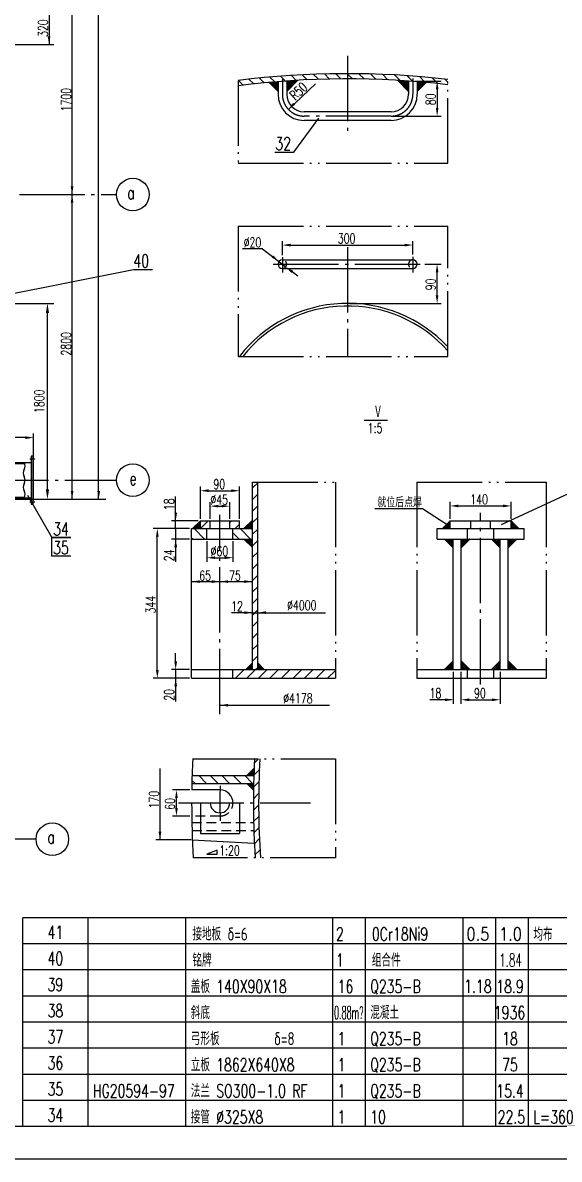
# Model space of a CAD drawing. Extents: x 28107 to 46227, y -22331 to 3169.
# Drawn here: x 34977 to 39910, y -22181 to -11736 of the extents above; entities that cross this region are included whole.
import ezdxf
from ezdxf.enums import TextEntityAlignment as Align

# ---------------------------------------------------------------- set-up
doc = ezdxf.new("R2010")
doc.units = 0
doc.header["$LTSCALE"] = 30
doc.header["$MEASUREMENT"] = 0
for name, pattern in [('DASHDOT-M', [25, 20, -2, 1, -2]), ('DIVIDE-M', [27, 20, -2, 0.5, -2, 0.5, -2]), ('HIDDEN-M', [4.5, 3, -1.5])]:
    doc.linetypes.add(name, pattern=pattern)
doc.layers.get('0').update_dxf_attribs({"linetype": 'CONTINUOUS'})
doc.styles.add('HZ', font='ROMANS.shx', dxfattribs={"width": 0.7, "height": 90, "bigfont": 'HZ.shx'})
doc.styles.get("Standard").update_dxf_attribs({"font": 'romans', "width": 0.7, "height": 3})

msp = doc.modelspace()

# ---------------------------------------------------------------- linework, layer by layer
at = {"color": 7, "linetype": 'Continuous'}
for p, q in [((35675, -16115), (35675, 1811)), ((35219, -11621), (35219, -11935)), ((35431, -13315), (35431, -11621)), ((34727, -11935), (35264, -11935)), ((37492, -12266), (37447, -12221)), ((37593, -12261), (37547, -12215)), ((37695, -12256), (37648, -12210)), ((37798, -12254), (37751, -12207)), ((37903, -12252), (37855, -12205)), ((37964, -12208), (37960, -12204)), ((38009, -12252), (37964, -12208)), ((38116, -12253), (38067, -12205)), ((38225, -12256), (38175, -12207)), ((38335, -12261), (38285, -12210)), ((38447, -12267), (38396, -12216)), ((37005, -12310), (36962, -12267)), ((37101, -12299), (37057, -12255)), ((37197, -12289), (37153, -12245)), ((37324, -12367), (37242, -12285)), ((37324, -12367), (37242, -12285)), ((37243, -12285), (37243, -12284)), ((37244, -12287), (37247, -12284)), ((37324, -12363), (37245, -12284)), ((37246, -12289), (37251, -12284)), ((37248, -12291), (37255, -12283)), ((37324, -12360), (37249, -12284)), ((37294, -12280), (37250, -12236)), ((37250, -12292), (37259, -12283)), ((37251, -12294), (37263, -12283)), ((37324, -12356), (37252, -12284)), ((37253, -12296), (37267, -12282)), ((37255, -12298), (37271, -12282)), ((37324, -12353), (37255, -12283)), ((37257, -12299), (37274, -12282)), ((37324, -12349), (37258, -12283)), ((37259, -12301), (37278, -12281)), ((37260, -12303), (37282, -12281)), ((37262, -12305), (37286, -12281)), ((37324, -12346), (37262, -12283)), ((37264, -12306), (37290, -12280)), ((37324, -12342), (37265, -12283)), ((37266, -12308), (37294, -12280)), ((37267, -12310), (37298, -12280)), ((37324, -12339), (37268, -12282)), ((37269, -12312), (37301, -12279)), ((37271, -12314), (37305, -12279)), ((37324, -12335), (37271, -12282)), ((37273, -12315), (37309, -12279)), ((37274, -12317), (37313, -12278)), ((37324, -12331), (37275, -12282)), ((37276, -12319), (37317, -12278)), ((37278, -12321), (37321, -12278)), ((37324, -12328), (37278, -12281)), ((37280, -12322), (37324, -12278)), ((37324, -12324), (37281, -12281)), ((37282, -12324), (37324, -12281)), ((37283, -12326), (37324, -12285)), ((37324, -12321), (37284, -12281)), ((37285, -12328), (37324, -12288)), ((37287, -12329), (37324, -12292)), ((37324, -12317), (37288, -12281)), ((37289, -12331), (37324, -12295)), ((37290, -12333), (37324, -12299)), ((37324, -12314), (37291, -12280)), ((37292, -12335), (37324, -12303)), ((37324, -12310), (37294, -12280)), ((37294, -12337), (37324, -12306)), ((37296, -12338), (37324, -12310)), ((37324, -12307), (37297, -12280)), ((37297, -12340), (37324, -12313)), ((37299, -12342), (37324, -12317)), ((37324, -12303), (37301, -12279)), ((37301, -12344), (37324, -12320)), ((37303, -12345), (37324, -12324)), ((37324, -12300), (37304, -12279)), ((37324, -12296), (37307, -12279)), ((37324, -12293), (37310, -12279)), ((37324, -12289), (37314, -12278)), ((37324, -12286), (37317, -12278)), ((37324, -12282), (37320, -12278)), ((37324, -12278), (37324, -12278)), ((37393, -12272), (37348, -12228)), ((37404, -12367), (37506, -12265)), ((37404, -12360), (37499, -12265)), ((37404, -12364), (37503, -12265)), ((37404, -12346), (37484, -12266)), ((37404, -12350), (37488, -12266)), ((37404, -12353), (37492, -12266)), ((37404, -12357), (37496, -12266)), ((37404, -12329), (37465, -12267)), ((37404, -12332), (37469, -12267)), ((37404, -12336), (37473, -12267)), ((37404, -12339), (37477, -12267)), ((37404, -12343), (37481, -12267)), ((37404, -12314), (37450, -12268)), ((37404, -12318), (37454, -12268)), ((37404, -12322), (37458, -12268)), ((37404, -12325), (37462, -12268)), ((37404, -12300), (37435, -12269)), ((37404, -12304), (37439, -12269)), ((37404, -12307), (37443, -12269)), ((37404, -12311), (37447, -12269)), ((37404, -12286), (37420, -12270)), ((37404, -12290), (37424, -12270)), ((37404, -12293), (37428, -12270)), ((37404, -12297), (37431, -12270)), ((37404, -12276), (37409, -12271)), ((37404, -12279), (37412, -12271)), ((37404, -12283), (37416, -12271)), ((37404, -12272), (37405, -12272)), ((37451, -12320), (37404, -12274)), ((37449, -12322), (37404, -12277)), ((37447, -12324), (37404, -12281)), ((37446, -12326), (37404, -12284)), ((37444, -12327), (37404, -12288)), ((37442, -12329), (37404, -12291)), ((37440, -12331), (37404, -12295)), ((37439, -12333), (37404, -12298)), ((37437, -12334), (37404, -12302)), ((37435, -12336), (37404, -12305)), ((37433, -12338), (37404, -12309)), ((37432, -12340), (37404, -12312)), ((37430, -12341), (37404, -12316)), ((37428, -12343), (37404, -12320)), ((37426, -12345), (37404, -12323)), ((37453, -12319), (37406, -12271)), ((37455, -12317), (37409, -12271)), ((37456, -12315), (37412, -12271)), ((37458, -12313), (37416, -12271)), ((37460, -12311), (37419, -12271)), ((37668, -12297), (37419, -12532)), ((37462, -12310), (37422, -12270)), ((37463, -12308), (37426, -12270)), ((37465, -12306), (37429, -12270)), ((37467, -12304), (37432, -12270)), ((37469, -12303), (37436, -12269)), ((37470, -12301), (37439, -12269)), ((37472, -12299), (37442, -12269)), ((37474, -12297), (37445, -12269)), ((37476, -12296), (37449, -12269)), ((37478, -12294), (37452, -12268)), ((37479, -12292), (37455, -12268)), ((37481, -12290), (37459, -12268)), ((37483, -12288), (37462, -12268)), ((37485, -12287), (37465, -12267)), ((37486, -12285), (37469, -12267)), ((37488, -12283), (37472, -12267)), ((37490, -12281), (37475, -12267)), ((37492, -12280), (37479, -12267)), ((37493, -12278), (37482, -12266)), ((37495, -12276), (37485, -12266)), ((37497, -12274), (37489, -12266)), ((37499, -12273), (37492, -12266)), ((37501, -12271), (37495, -12266)), ((37502, -12269), (37499, -12265)), ((37504, -12267), (37502, -12265)), ((37506, -12265), (37505, -12265)), ((38524, -12367), (38422, -12265)), ((38422, -12265), (38422, -12265)), ((38424, -12267), (38426, -12265)), ((38524, -12365), (38425, -12265)), ((38426, -12269), (38429, -12265)), ((38428, -12270), (38433, -12266)), ((38524, -12361), (38429, -12265)), ((38430, -12272), (38436, -12266)), ((38431, -12274), (38439, -12266)), ((38524, -12358), (38432, -12266)), ((38433, -12276), (38443, -12266)), ((38435, -12277), (38446, -12266)), ((38524, -12354), (38436, -12266)), ((38437, -12279), (38449, -12267)), ((38438, -12281), (38453, -12267)), ((38524, -12351), (38440, -12266)), ((38440, -12283), (38456, -12267)), ((38442, -12285), (38459, -12267)), ((38524, -12347), (38444, -12266)), ((38444, -12286), (38463, -12267)), ((38445, -12288), (38466, -12268)), ((38524, -12344), (38447, -12267)), ((38447, -12290), (38469, -12268)), ((38449, -12292), (38473, -12268)), ((38524, -12340), (38451, -12267)), ((38451, -12293), (38476, -12268)), ((38453, -12295), (38479, -12268)), ((38454, -12297), (38482, -12269)), ((38524, -12336), (38455, -12267)), ((38456, -12299), (38486, -12269)), ((38458, -12300), (38489, -12269)), ((38524, -12333), (38459, -12267)), ((38460, -12302), (38492, -12269)), ((38461, -12304), (38496, -12270)), ((38524, -12329), (38462, -12267)), ((38463, -12306), (38499, -12270)), ((38465, -12308), (38502, -12270)), ((38524, -12326), (38466, -12268)), ((38467, -12309), (38506, -12270)), ((38468, -12311), (38509, -12270)), ((38524, -12322), (38470, -12268)), ((38470, -12313), (38512, -12271)), ((38472, -12315), (38516, -12271)), ((38524, -12319), (38474, -12268)), ((38474, -12316), (38519, -12271)), ((38475, -12318), (38522, -12271)), ((38524, -12315), (38477, -12268)), ((38477, -12320), (38524, -12273)), ((38479, -12322), (38524, -12276)), ((38524, -12312), (38481, -12269)), ((38481, -12323), (38524, -12280)), ((38483, -12325), (38524, -12283)), ((38484, -12327), (38524, -12287)), ((38524, -12308), (38485, -12269)), ((38486, -12329), (38524, -12290)), ((38488, -12330), (38524, -12294)), ((38524, -12305), (38489, -12269)), ((38490, -12332), (38524, -12298)), ((38491, -12334), (38524, -12301)), ((38524, -12301), (38493, -12269)), ((38493, -12336), (38524, -12305)), ((38495, -12338), (38524, -12308)), ((38524, -12298), (38496, -12270)), ((38497, -12339), (38524, -12312)), ((38498, -12341), (38524, -12315)), ((38524, -12294), (38500, -12270)), ((38500, -12343), (38524, -12319)), ((38502, -12345), (38524, -12322)), ((38524, -12290), (38504, -12270)), ((38524, -12287), (38508, -12270)), ((38561, -12274), (38509, -12222)), ((38524, -12283), (38512, -12271)), ((38524, -12280), (38515, -12271)), ((38524, -12276), (38519, -12271)), ((38524, -12273), (38523, -12271)), ((38583, -12274), (38825, -12274)), ((38604, -12278), (38604, -12278)), ((38604, -12281), (38608, -12278)), ((38604, -12285), (38611, -12278)), ((38604, -12288), (38614, -12278)), ((38604, -12292), (38618, -12279)), ((38604, -12295), (38621, -12279)), ((38604, -12299), (38624, -12279)), ((38604, -12302), (38627, -12279)), ((38649, -12323), (38604, -12279)), ((38604, -12306), (38631, -12280)), ((38604, -12309), (38634, -12280)), ((38604, -12313), (38637, -12280)), ((38604, -12317), (38640, -12281)), ((38604, -12320), (38644, -12281)), ((38604, -12324), (38647, -12281)), ((38604, -12327), (38650, -12281)), ((38604, -12331), (38653, -12282)), ((38604, -12334), (38657, -12282)), ((38604, -12338), (38660, -12282)), ((38604, -12341), (38663, -12282)), ((38647, -12325), (38604, -12282)), ((38604, -12345), (38666, -12283)), ((38604, -12348), (38670, -12283)), ((38604, -12352), (38673, -12283)), ((38604, -12355), (38676, -12284)), ((38604, -12359), (38679, -12284)), ((38604, -12363), (38683, -12284)), ((38604, -12367), (38687, -12285)), ((38604, -12366), (38686, -12285)), ((38645, -12326), (38604, -12286)), ((38643, -12328), (38604, -12289)), ((38641, -12330), (38604, -12293)), ((38640, -12332), (38604, -12296)), ((38638, -12333), (38604, -12300)), ((38636, -12335), (38604, -12303)), ((38634, -12337), (38604, -12307)), ((38633, -12339), (38604, -12310)), ((38631, -12340), (38604, -12314)), ((38629, -12342), (38604, -12317)), ((38627, -12344), (38604, -12321)), ((38626, -12346), (38604, -12325)), ((38650, -12321), (38607, -12278)), ((38652, -12319), (38611, -12278)), ((38654, -12317), (38615, -12278)), ((38656, -12316), (38619, -12279)), ((38657, -12314), (38622, -12279)), ((38677, -12284), (38624, -12231)), ((38659, -12312), (38626, -12279)), ((38661, -12310), (38630, -12280)), ((38663, -12309), (38634, -12280)), ((38664, -12307), (38638, -12280)), ((38666, -12305), (38642, -12281)), ((38668, -12303), (38646, -12281)), ((38670, -12302), (38650, -12281)), ((38672, -12300), (38653, -12282)), ((38673, -12298), (38657, -12282)), ((38675, -12296), (38661, -12282)), ((38677, -12294), (38665, -12283)), ((38679, -12293), (38669, -12283)), ((38680, -12291), (38673, -12283)), ((38682, -12289), (38677, -12284)), ((38684, -12287), (38681, -12284)), ((38686, -12286), (38684, -12284)), ((38794, -12295), (38740, -12241)), ((38886, -12281), (38859, -12254)), ((37304, -12347), (37324, -12327)), ((37306, -12349), (37324, -12331)), ((37308, -12351), (37324, -12334)), ((37310, -12352), (37324, -12338)), ((37312, -12354), (37324, -12341)), ((37313, -12356), (37324, -12345)), ((37315, -12358), (37324, -12349)), ((37317, -12360), (37324, -12352)), ((37319, -12361), (37324, -12356)), ((37320, -12363), (37324, -12359)), ((37322, -12365), (37324, -12363)), ((37324, -12367), (37324, -12366)), ((37425, -12347), (37404, -12327)), ((37423, -12349), (37404, -12330)), ((37421, -12350), (37404, -12334)), ((37419, -12352), (37404, -12337)), ((37417, -12354), (37404, -12341)), ((37416, -12356), (37404, -12344)), ((37414, -12357), (37404, -12348)), ((37412, -12359), (37404, -12351)), ((37410, -12361), (37404, -12355)), ((37409, -12363), (37404, -12358)), ((37407, -12364), (37404, -12362)), ((37405, -12366), (37404, -12366)), ((38504, -12346), (38524, -12326)), ((38506, -12348), (38524, -12329)), ((38507, -12350), (38524, -12333)), ((38509, -12352), (38524, -12336)), ((38511, -12353), (38524, -12340)), ((38513, -12355), (38524, -12344)), ((38514, -12357), (38524, -12347)), ((38516, -12359), (38524, -12351)), ((38518, -12361), (38524, -12354)), ((38520, -12362), (38524, -12358)), ((38521, -12364), (38524, -12361)), ((38523, -12366), (38524, -12365)), ((38624, -12348), (38604, -12328)), ((38622, -12349), (38604, -12332)), ((38620, -12351), (38604, -12335)), ((38618, -12353), (38604, -12339)), ((38617, -12355), (38604, -12342)), ((38615, -12356), (38604, -12346)), ((38613, -12358), (38604, -12349)), ((38611, -12360), (38604, -12353)), ((38610, -12362), (38604, -12356)), ((38608, -12363), (38604, -12360)), ((38606, -12365), (38604, -12363)), ((38604, -12367), (38604, -12367)), ((38787, -12349), (38787, -12519)), ((37471, -12926), (37699, -12612)), ((38383, -12594), (38825, -12594)), ((37295, -12926), (37471, -12926)), ((35088, -13315), (35482, -13315)), ((35431, -16115), (35431, -13315)), ((37364, -13873), (37364, -13742)), ((37439, -13779), (38489, -13779)), ((38564, -13867), (38564, -13742)), ((37182, -13813), (36999, -13813)), ((37182, -13813), (37396, -13980)), ((38675, -13955), (38824, -13955)), ((34793, -14242), (35994, -14005)), ((35994, -14005), (36170, -14005)), ((37506, -14066), (37455, -14026)), ((38787, -14240), (38787, -14030)), ((34857, -14315), (35264, -14315)), ((35204, -16025), (35204, -14405)), ((37983, -14315), (38824, -14315)), ((38115, -15389), (38332, -15389)), ((35002, -15549), (34802, -15549)), ((35077, -15739), (35077, -15512)), ((37090, -16012), (37138, -15964)), ((35022, -16077), (35244, -16467)), ((36610, -16294), (36610, -15999)), ((36685, -16037), (36895, -16037)), ((36970, -16294), (36970, -15999)), ((37090, -16118), (37138, -16070)), ((39379, -16348), (39994, -16062)), ((34881, -16115), (35742, -16115)), ((35107, -16115), (35264, -16115)), ((36383, -16385), (36383, -16090)), ((36700, -16294), (36700, -16141)), ((36775, -16179), (36805, -16179)), ((36880, -16294), (36880, -16141)), ((37090, -16224), (37138, -16176)), ((38907, -16294), (38907, -16139)), ((38982, -16177), (39392, -16177)), ((39467, -16294), (39467, -16139)), ((37090, -16330), (37138, -16282)), ((38654, -16204), (38215, -16204)), ((38888, -16357), (38654, -16204)), ((36511, -16385), (36177, -16385)), ((36591, -16313), (36346, -16313)), ((36383, -16385), (36383, -16692)), ((36538, -16385), (36610, -16313)), ((36538, -16385), (36538, -16385)), ((36541, -16385), (36539, -16383)), ((36540, -16385), (36610, -16315)), ((36545, -16385), (36541, -16382)), ((36543, -16385), (36610, -16319)), ((36548, -16385), (36543, -16380)), ((36552, -16385), (36545, -16378)), ((36547, -16385), (36610, -16323)), ((36555, -16385), (36547, -16376)), ((36559, -16385), (36548, -16374)), ((36563, -16385), (36550, -16373)), ((36551, -16385), (36610, -16326)), ((36566, -16385), (36552, -16371)), ((36648, -16481), (36552, -16385)), ((36554, -16385), (36610, -16330)), ((36570, -16385), (36554, -16369)), ((36573, -16385), (36555, -16367)), ((36577, -16385), (36557, -16366)), ((36558, -16385), (36610, -16333)), ((36580, -16385), (36559, -16364)), ((36561, -16385), (36610, -16337)), ((36584, -16385), (36561, -16362)), ((36587, -16385), (36562, -16360)), ((36591, -16385), (36564, -16359)), ((36565, -16385), (36610, -16340)), ((36594, -16385), (36566, -16357)), ((36568, -16385), (36610, -16344)), ((36598, -16385), (36568, -16355)), ((36601, -16385), (36570, -16353)), ((36605, -16385), (36571, -16351)), ((36572, -16385), (36610, -16347)), ((36609, -16385), (36573, -16350)), ((36610, -16383), (36575, -16348)), ((36575, -16385), (36610, -16351)), ((36610, -16379), (36577, -16346)), ((36610, -16376), (36578, -16344)), ((36579, -16385), (36610, -16354)), ((36610, -16372), (36580, -16343)), ((36610, -16369), (36582, -16341)), ((36582, -16385), (36610, -16358)), ((36610, -16365), (36584, -16339)), ((36610, -16362), (36585, -16337)), ((36586, -16385), (36610, -16361)), ((36610, -16358), (36587, -16336)), ((36610, -16354), (36589, -16334)), ((36589, -16385), (36610, -16365)), ((36610, -16351), (36591, -16332)), ((36610, -16347), (36593, -16330)), ((36593, -16385), (36610, -16369)), ((36610, -16344), (36594, -16328)), ((36610, -16340), (36596, -16327)), ((36597, -16385), (36610, -16372)), ((36610, -16337), (36598, -16325)), ((36610, -16333), (36600, -16323)), ((36600, -16385), (36610, -16376)), ((36610, -16330), (36601, -16321)), ((36610, -16326), (36603, -16320)), ((36604, -16385), (36610, -16379)), ((36610, -16323), (36605, -16318)), ((36610, -16319), (36607, -16316)), ((36607, -16385), (36610, -16383)), ((36610, -16316), (36608, -16314)), ((36611, -16385), (36683, -16313)), ((36670, -16397), (36658, -16385)), ((36880, -16328), (36895, -16313)), ((36929, -16385), (36970, -16344)), ((37072, -16481), (36976, -16385)), ((37090, -16307), (37011, -16385)), ((37012, -16385), (37011, -16385)), ((37015, -16385), (37013, -16383)), ((37014, -16385), (37090, -16309)), ((37019, -16385), (37015, -16381)), ((37017, -16385), (37090, -16313)), ((37022, -16385), (37017, -16380)), ((37026, -16385), (37018, -16378)), ((37029, -16385), (37020, -16376)), ((37021, -16385), (37090, -16316)), ((37033, -16385), (37022, -16374)), ((37024, -16385), (37090, -16320)), ((37036, -16385), (37024, -16373)), ((37040, -16385), (37026, -16371)), ((37043, -16385), (37027, -16369)), ((37028, -16385), (37090, -16323)), ((37047, -16385), (37029, -16367)), ((37031, -16385), (37090, -16327)), ((37050, -16385), (37031, -16366)), ((37054, -16385), (37033, -16364)), ((37058, -16385), (37034, -16362)), ((37035, -16385), (37090, -16330)), ((37061, -16385), (37036, -16360)), ((37038, -16385), (37090, -16334)), ((37065, -16385), (37038, -16358)), ((37068, -16385), (37040, -16357)), ((37072, -16385), (37041, -16355)), ((37042, -16385), (37090, -16338)), ((37075, -16385), (37043, -16353)), ((37079, -16385), (37045, -16351)), ((37046, -16385), (37090, -16341)), ((37082, -16385), (37047, -16350)), ((37086, -16385), (37048, -16348)), ((37049, -16385), (37090, -16345)), ((37089, -16385), (37050, -16346)), ((37090, -16382), (37052, -16344)), ((37053, -16385), (37090, -16348)), ((37090, -16378), (37054, -16343)), ((37090, -16375), (37056, -16341)), ((37056, -16385), (37090, -16352)), ((37090, -16371), (37057, -16339)), ((37090, -16368), (37059, -16337)), ((37060, -16385), (37090, -16355)), ((37090, -16364), (37061, -16335)), ((37090, -16361), (37063, -16334)), ((37063, -16385), (37090, -16359)), ((37090, -16357), (37064, -16332)), ((37090, -16354), (37066, -16330)), ((37067, -16385), (37090, -16362)), ((37090, -16350), (37068, -16328)), ((37090, -16347), (37070, -16327)), ((37070, -16385), (37090, -16366)), ((37090, -16343), (37071, -16325)), ((37090, -16339), (37073, -16323)), ((37074, -16385), (37090, -16369)), ((37090, -16336), (37075, -16321)), ((37090, -16332), (37077, -16320)), ((37077, -16385), (37090, -16373)), ((37090, -16329), (37079, -16318)), ((37090, -16325), (37080, -16316)), ((37081, -16385), (37090, -16376)), ((37090, -16322), (37082, -16314)), ((37090, -16392), (37082, -16385)), ((37090, -16318), (37084, -16312)), ((37084, -16385), (37090, -16380)), ((37090, -16315), (37086, -16311)), ((37090, -16311), (37087, -16309)), ((37088, -16385), (37090, -16383)), ((37090, -16308), (37089, -16307)), ((37090, -16437), (37138, -16389)), ((38848, -16385), (38841, -16379)), ((38866, -16385), (38850, -16370)), ((38851, -16385), (38907, -16329)), ((38883, -16385), (38859, -16361)), ((38901, -16385), (38868, -16352)), ((38869, -16385), (38907, -16347)), ((38907, -16373), (38877, -16343)), ((38907, -16356), (38886, -16334)), ((38886, -16385), (38907, -16365)), ((38907, -16338), (38894, -16326)), ((38907, -16320), (38903, -16317)), ((38904, -16385), (38907, -16382)), ((39467, -16317), (39469, -16315)), ((39537, -16385), (39467, -16315)), ((39467, -16335), (39478, -16324)), ((39520, -16385), (39467, -16332)), ((39467, -16353), (39487, -16333)), ((39467, -16370), (39495, -16342)), ((39502, -16385), (39467, -16350)), ((39484, -16385), (39467, -16368)), ((39470, -16385), (39504, -16351)), ((39487, -16385), (39513, -16359)), ((39505, -16385), (39522, -16368)), ((39523, -16385), (39531, -16377)), ((35419, -16467), (35244, -16467)), ((35244, -16639), (35244, -16467)), ((35244, -16467), (35419, -16467)), ((36214, -17686), (36214, -16460)), ((36511, -16481), (36346, -16481)), ((36542, -16481), (36530, -16469)), ((36670, -16500), (36670, -16690)), ((36966, -16481), (36910, -16425)), ((36910, -16500), (36910, -16690)), ((37090, -16560), (37011, -16481)), ((37012, -16482), (37013, -16481)), ((37090, -16559), (37012, -16481)), ((37014, -16484), (37017, -16481)), ((37016, -16486), (37020, -16481)), ((37090, -16555), (37016, -16481)), ((37017, -16487), (37024, -16481)), ((37019, -16489), (37027, -16481)), ((37090, -16552), (37019, -16481)), ((37021, -16491), (37031, -16481)), ((37023, -16493), (37034, -16481)), ((37090, -16548), (37023, -16481)), ((37025, -16495), (37038, -16481)), ((37026, -16496), (37041, -16481)), ((37090, -16545), (37026, -16481)), ((37028, -16498), (37045, -16481)), ((37030, -16500), (37049, -16481)), ((37090, -16541), (37030, -16481)), ((37032, -16502), (37052, -16481)), ((37033, -16503), (37056, -16481)), ((37090, -16537), (37033, -16481)), ((37035, -16505), (37059, -16481)), ((37037, -16507), (37063, -16481)), ((37090, -16534), (37037, -16481)), ((37039, -16509), (37066, -16481)), ((37040, -16510), (37070, -16481)), ((37090, -16530), (37040, -16481)), ((37042, -16512), (37073, -16481)), ((37044, -16514), (37077, -16481)), ((37090, -16527), (37044, -16481)), ((37046, -16516), (37080, -16481)), ((37090, -16523), (37047, -16481)), ((37048, -16517), (37084, -16481)), ((37049, -16519), (37087, -16481)), ((37090, -16520), (37051, -16481)), ((37051, -16521), (37090, -16482)), ((37053, -16523), (37090, -16486)), ((37090, -16516), (37055, -16481)), ((37055, -16525), (37090, -16490)), ((37056, -16526), (37090, -16493)), ((37090, -16513), (37058, -16481)), ((37058, -16528), (37090, -16497)), ((37060, -16530), (37090, -16500)), ((37090, -16509), (37062, -16481)), ((37090, -16506), (37065, -16481)), ((37090, -16502), (37069, -16481)), ((37090, -16499), (37072, -16481)), ((37090, -16495), (37076, -16481)), ((37090, -16491), (37079, -16481)), ((37090, -16488), (37083, -16481)), ((37090, -16484), (37086, -16481)), ((37090, -16543), (37138, -16495)), ((38935, -16560), (38856, -16481)), ((38857, -16485), (38861, -16481)), ((38866, -16494), (38879, -16481)), ((38935, -16543), (38873, -16481)), ((38875, -16502), (38896, -16481)), ((38884, -16511), (38914, -16481)), ((38935, -16525), (38891, -16481)), ((38893, -16520), (38932, -16481)), ((38902, -16529), (38935, -16496)), ((38935, -16507), (38909, -16481)), ((38935, -16490), (38926, -16481)), ((39007, -16495), (39020, -16481)), ((39007, -16512), (39038, -16481)), ((39007, -16530), (39056, -16481)), ((39007, -16548), (39073, -16481)), ((39042, -16527), (39007, -16491)), ((39051, -16518), (39015, -16481)), ((39060, -16509), (39032, -16481)), ((39069, -16500), (39050, -16481)), ((39078, -16491), (39068, -16481)), ((39087, -16482), (39085, -16481)), ((39294, -16490), (39303, -16481)), ((39367, -16551), (39297, -16481)), ((39303, -16499), (39321, -16481)), ((39312, -16507), (39338, -16481)), ((39367, -16533), (39315, -16481)), ((39321, -16516), (39356, -16481)), ((39330, -16525), (39367, -16488)), ((39367, -16515), (39333, -16481)), ((39367, -16497), (39351, -16481)), ((39439, -16487), (39444, -16481)), ((39439, -16504), (39462, -16481)), ((39439, -16522), (39480, -16481)), ((39439, -16540), (39497, -16481)), ((39439, -16557), (39515, -16481)), ((39479, -16522), (39439, -16481)), ((39471, -16530), (39439, -16499)), ((39488, -16513), (39457, -16481)), ((39497, -16504), (39474, -16481)), ((39506, -16495), (39492, -16481)), ((39515, -16486), (39510, -16481)), ((37062, -16532), (37090, -16504)), ((37063, -16533), (37090, -16507)), ((37065, -16535), (37090, -16511)), ((37067, -16537), (37090, -16514)), ((37069, -16539), (37090, -16518)), ((37071, -16540), (37090, -16521)), ((37072, -16542), (37090, -16525)), ((37074, -16544), (37090, -16528)), ((37076, -16546), (37090, -16532)), ((37078, -16548), (37090, -16536)), ((37079, -16549), (37090, -16539)), ((37081, -16551), (37090, -16543)), ((37083, -16553), (37090, -16546)), ((37085, -16555), (37090, -16550)), ((37086, -16556), (37090, -16553)), ((37088, -16558), (37090, -16557)), ((37090, -16649), (37138, -16601)), ((38911, -16538), (38935, -16513)), ((38919, -16547), (38935, -16531)), ((38928, -16555), (38935, -16549)), ((39034, -16535), (39007, -16509)), ((39025, -16544), (39007, -16526)), ((39016, -16553), (39007, -16544)), ((39007, -16562), (39007, -16562)), ((39339, -16534), (39367, -16506)), ((39347, -16543), (39367, -16523)), ((39356, -16552), (39367, -16541)), ((39365, -16560), (39367, -16559)), ((39462, -16539), (39439, -16516)), ((39453, -16548), (39439, -16534)), ((39444, -16557), (39439, -16552)), ((35419, -16639), (35244, -16639)), ((36745, -16653), (36835, -16653)), ((37090, -16755), (37138, -16707)), ((37090, -16861), (37138, -16813)), ((36530, -16872), (36790, -16872)), ((36790, -16872), (37090, -16872)), ((37090, -16967), (37138, -16919)), ((37090, -17073), (37138, -17025)), ((37090, -17158), (36895, -17158)), ((37090, -17158), (37762, -17158)), ((37090, -17179), (37111, -17158)), ((37111, -17158), (37138, -17131)), ((37090, -17285), (37138, -17237)), ((37090, -17391), (37138, -17343)), ((36383, -17606), (36383, -17531)), ((37090, -17497), (37138, -17449)), ((37029, -17681), (37090, -17620)), ((37029, -17681), (37090, -17621)), ((37033, -17681), (37090, -17624)), ((37036, -17681), (37090, -17628)), ((37040, -17681), (37090, -17632)), ((37044, -17681), (37090, -17635)), ((37047, -17681), (37090, -17639)), ((37051, -17681), (37090, -17642)), ((37054, -17681), (37090, -17646)), ((37058, -17681), (37090, -17649)), ((37088, -17681), (37058, -17652)), ((37090, -17679), (37060, -17650)), ((37090, -17676), (37062, -17648)), ((37090, -17672), (37064, -17646)), ((37090, -17669), (37065, -17645)), ((37090, -17665), (37067, -17643)), ((37090, -17662), (37069, -17641)), ((37090, -17658), (37071, -17639)), ((37090, -17655), (37072, -17637)), ((37090, -17651), (37074, -17636)), ((37090, -17648), (37076, -17634)), ((37090, -17644), (37078, -17632)), ((37090, -17641), (37080, -17630)), ((37090, -17637), (37081, -17629)), ((37090, -17633), (37083, -17627)), ((37090, -17630), (37085, -17625)), ((37090, -17626), (37087, -17623)), ((37090, -17623), (37088, -17622)), ((37090, -17603), (37138, -17555)), ((37198, -17681), (37138, -17620)), ((37138, -17622), (37139, -17621)), ((37197, -17681), (37138, -17621)), ((37138, -17626), (37140, -17623)), ((37138, -17629), (37142, -17625)), ((37194, -17681), (37138, -17625)), ((37138, -17633), (37144, -17627)), ((37138, -17637), (37146, -17628)), ((37190, -17681), (37138, -17628)), ((37138, -17640), (37148, -17630)), ((37138, -17644), (37149, -17632)), ((37187, -17681), (37138, -17632)), ((37138, -17647), (37151, -17634)), ((37138, -17651), (37153, -17636)), ((37183, -17681), (37138, -17636)), ((37138, -17654), (37155, -17637)), ((37138, -17658), (37156, -17639)), ((37180, -17681), (37138, -17639)), ((37138, -17661), (37158, -17641)), ((37138, -17665), (37160, -17643)), ((37176, -17681), (37138, -17643)), ((37138, -17668), (37162, -17644)), ((37138, -17672), (37163, -17646)), ((37173, -17681), (37138, -17646)), ((37138, -17675), (37165, -17648)), ((37138, -17679), (37167, -17650)), ((37169, -17681), (37138, -17650)), ((37139, -17681), (37169, -17651)), ((38863, -17681), (38935, -17609)), ((38881, -17681), (38935, -17627)), ((38924, -17681), (38889, -17646)), ((38935, -17674), (38898, -17637)), ((38899, -17681), (38935, -17645)), ((38935, -17656), (38907, -17628)), ((38935, -17639), (38916, -17619)), ((38935, -17621), (38924, -17611)), ((38935, -17603), (38933, -17602)), ((39007, -17608), (39011, -17604)), ((39083, -17681), (39007, -17605)), ((39007, -17626), (39020, -17613)), ((39007, -17644), (39029, -17622)), ((39066, -17681), (39007, -17622)), ((39007, -17661), (39037, -17631)), ((39007, -17679), (39046, -17640)), ((39048, -17681), (39007, -17640)), ((39022, -17681), (39055, -17648)), ((39287, -17681), (39367, -17602)), ((39305, -17681), (39367, -17619)), ((39348, -17681), (39317, -17650)), ((39323, -17681), (39367, -17637)), ((39366, -17681), (39326, -17641)), ((39367, -17664), (39335, -17632)), ((39367, -17647), (39344, -17623)), ((39367, -17629), (39353, -17615)), ((39367, -17611), (39361, -17606)), ((39439, -17600), (39439, -17600)), ((39439, -17618), (39448, -17609)), ((39508, -17681), (39439, -17612)), ((39439, -17636), (39457, -17618)), ((39439, -17653), (39465, -17627)), ((39490, -17681), (39439, -17630)), ((39439, -17671), (39474, -17636)), ((39472, -17681), (39439, -17648)), ((39447, -17681), (39483, -17645)), ((36511, -17681), (36346, -17681)), ((36383, -17681), (36383, -17973)), ((36932, -17761), (37012, -17681)), ((37031, -17681), (37030, -17680)), ((37035, -17681), (37032, -17678)), ((37038, -17681), (37034, -17676)), ((37042, -17681), (37035, -17675)), ((37045, -17681), (37037, -17673)), ((37038, -17761), (37118, -17681)), ((37049, -17681), (37039, -17671)), ((37052, -17681), (37041, -17669)), ((37056, -17681), (37042, -17668)), ((37060, -17681), (37044, -17666)), ((37063, -17681), (37046, -17664)), ((37067, -17681), (37048, -17662)), ((37070, -17681), (37049, -17660)), ((37074, -17681), (37051, -17659)), ((37077, -17681), (37053, -17657)), ((37081, -17681), (37055, -17655)), ((37084, -17681), (37057, -17653)), ((37061, -17681), (37090, -17653)), ((37065, -17681), (37090, -17656)), ((37068, -17681), (37090, -17660)), ((37072, -17681), (37090, -17663)), ((37075, -17681), (37090, -17667)), ((37079, -17681), (37090, -17670)), ((37082, -17681), (37090, -17674)), ((37086, -17681), (37090, -17677)), ((37089, -17681), (37090, -17681)), ((37118, -17681), (37138, -17661)), ((37166, -17681), (37138, -17653)), ((37162, -17681), (37138, -17657)), ((37159, -17681), (37138, -17660)), ((37155, -17681), (37138, -17664)), ((37151, -17681), (37138, -17667)), ((37148, -17681), (37138, -17671)), ((37144, -17681), (37138, -17674)), ((37141, -17681), (37138, -17678)), ((37143, -17681), (37170, -17653)), ((37144, -17761), (37224, -17681)), ((37146, -17681), (37172, -17655)), ((37150, -17681), (37174, -17657)), ((37153, -17681), (37176, -17658)), ((37157, -17681), (37178, -17660)), ((37160, -17681), (37179, -17662)), ((37164, -17681), (37181, -17664)), ((37167, -17681), (37183, -17666)), ((37171, -17681), (37185, -17667)), ((37174, -17681), (37186, -17669)), ((37178, -17681), (37188, -17671)), ((37181, -17681), (37190, -17673)), ((37185, -17681), (37192, -17674)), ((37188, -17681), (37193, -17676)), ((37192, -17681), (37195, -17678)), ((37196, -17681), (37197, -17680)), ((37250, -17761), (37330, -17681)), ((37356, -17761), (37436, -17681)), ((37462, -17761), (37542, -17681)), ((37568, -17761), (37648, -17681)), ((37674, -17761), (37754, -17681)), ((37780, -17761), (37852, -17689)), ((38871, -17681), (38863, -17673)), ((38889, -17681), (38871, -17664)), ((38906, -17681), (38880, -17655)), ((38916, -17681), (38935, -17663)), ((38934, -17681), (38935, -17680)), ((38935, -17700), (38935, -17996)), ((39006, -17700), (39006, -17996)), ((39030, -17681), (39007, -17658)), ((39013, -17681), (39007, -17675)), ((39040, -17681), (39064, -17657)), ((39058, -17681), (39073, -17666)), ((39075, -17681), (39082, -17675)), ((39295, -17681), (39291, -17676)), ((39313, -17681), (39299, -17668)), ((39331, -17681), (39308, -17659)), ((39340, -17681), (39367, -17655)), ((39358, -17681), (39367, -17672)), ((39367, -17700), (39367, -17996)), ((39454, -17681), (39439, -17665)), ((39464, -17681), (39492, -17653)), ((39482, -17681), (39501, -17662)), ((39500, -17681), (39510, -17671)), ((39517, -17681), (39519, -17680)), ((36511, -17761), (36177, -17761)), ((38919, -17958), (38721, -17958)), ((39082, -17958), (39292, -17958)), ((36790, -18008), (37798, -18008)), ((36239, -19247), (36239, -18591)), ((37104, -18587), (37036, -18655)), ((37038, -18655), (37104, -18590)), ((37104, -18595), (37100, -18591)), ((37104, -18592), (37102, -18589)), ((37104, -18588), (37103, -18588)), ((37106, -18542), (37146, -18502)), ((36667, -18727), (36595, -18655)), ((36773, -18727), (36701, -18655)), ((36879, -18727), (36807, -18655)), ((36985, -18727), (36913, -18655)), ((37091, -18727), (37019, -18655)), ((37037, -18655), (37036, -18655)), ((37040, -18655), (37038, -18653)), ((37044, -18655), (37040, -18651)), ((37042, -18655), (37104, -18593)), ((37047, -18655), (37042, -18650)), ((37051, -18655), (37043, -18648)), ((37045, -18655), (37104, -18597)), ((37054, -18655), (37045, -18646)), ((37058, -18655), (37047, -18644)), ((37049, -18655), (37103, -18601)), ((37061, -18655), (37049, -18643)), ((37065, -18655), (37050, -18641)), ((37052, -18655), (37103, -18604)), ((37069, -18655), (37052, -18639)), ((37072, -18655), (37054, -18637)), ((37056, -18655), (37103, -18608)), ((37076, -18655), (37056, -18635)), ((37079, -18655), (37057, -18634)), ((37059, -18655), (37103, -18612)), ((37083, -18655), (37059, -18632)), ((37086, -18655), (37061, -18630)), ((37063, -18655), (37103, -18615)), ((37090, -18655), (37063, -18628)), ((37093, -18655), (37065, -18627)), ((37066, -18655), (37103, -18619)), ((37097, -18655), (37066, -18625)), ((37100, -18655), (37068, -18623)), ((37102, -18653), (37070, -18621)), ((37070, -18655), (37103, -18623)), ((37102, -18650), (37072, -18620)), ((37102, -18646), (37073, -18618)), ((37073, -18655), (37103, -18626)), ((37102, -18643), (37075, -18616)), ((37102, -18639), (37077, -18614)), ((37077, -18655), (37102, -18630)), ((37102, -18636), (37079, -18612)), ((37102, -18633), (37080, -18611)), ((37080, -18655), (37102, -18634)), ((37102, -18629), (37082, -18609)), ((37103, -18626), (37084, -18607)), ((37084, -18655), (37102, -18637)), ((37103, -18622), (37086, -18605)), ((37103, -18619), (37088, -18604)), ((37088, -18655), (37102, -18641)), ((37103, -18615), (37089, -18602)), ((37103, -18612), (37091, -18600)), ((37091, -18655), (37102, -18645)), ((37103, -18609), (37093, -18598)), ((37103, -18605), (37095, -18597)), ((37095, -18655), (37102, -18648)), ((37103, -18602), (37096, -18595)), ((37104, -18598), (37098, -18593)), ((37098, -18655), (37102, -18652)), ((37102, -18652), (37151, -18602)), ((36512, -18787), (36353, -18787)), ((36561, -18727), (36532, -18699)), ((37098, -18790), (37036, -18727)), ((37036, -18728), (37037, -18727)), ((37038, -18730), (37040, -18727)), ((37099, -18788), (37038, -18727)), ((37040, -18731), (37044, -18727)), ((37042, -18733), (37047, -18727)), ((37099, -18784), (37042, -18727)), ((37043, -18735), (37051, -18727)), ((37045, -18737), (37054, -18727)), ((37099, -18781), (37045, -18727)), ((37047, -18738), (37058, -18727)), ((37049, -18740), (37061, -18727)), ((37099, -18777), (37049, -18727)), ((37050, -18742), (37065, -18727)), ((37052, -18744), (37069, -18727)), ((37099, -18774), (37052, -18727)), ((37054, -18746), (37072, -18727)), ((37056, -18747), (37076, -18727)), ((37099, -18770), (37056, -18727)), ((37057, -18749), (37079, -18727)), ((37059, -18751), (37083, -18727)), ((37099, -18767), (37059, -18727)), ((37061, -18753), (37086, -18727)), ((37063, -18754), (37090, -18727)), ((37099, -18764), (37063, -18727)), ((37065, -18756), (37093, -18727)), ((37066, -18758), (37097, -18727)), ((37099, -18760), (37066, -18727)), ((37068, -18760), (37100, -18728)), ((37099, -18757), (37070, -18727)), ((37070, -18761), (37100, -18732)), ((37072, -18763), (37099, -18735)), ((37099, -18753), (37073, -18727)), ((37073, -18765), (37099, -18739)), ((37075, -18767), (37099, -18743)), ((37099, -18750), (37077, -18727)), ((37077, -18769), (37099, -18746)), ((37079, -18770), (37099, -18750)), ((37099, -18746), (37080, -18727)), ((37080, -18772), (37099, -18753)), ((37082, -18774), (37099, -18757)), ((37099, -18743), (37084, -18727)), ((37084, -18776), (37099, -18761)), ((37086, -18777), (37099, -18764)), ((37099, -18739), (37088, -18727)), ((37088, -18779), (37099, -18768)), ((37089, -18781), (37099, -18771)), ((37099, -18736), (37091, -18727)), ((37091, -18783), (37099, -18775)), ((37093, -18784), (37099, -18779)), ((37100, -18732), (37095, -18727)), ((37095, -18786), (37099, -18782)), ((37096, -18788), (37099, -18786)), ((37100, -18729), (37098, -18727)), ((37098, -18790), (37098, -18789)), ((37099, -18761), (37148, -18712)), ((36390, -18952), (36390, -18862)), ((37098, -18868), (37146, -18820)), ((37098, -18974), (37146, -18926)), ((36512, -19027), (36353, -19027)), ((37099, -19078), (37147, -19031)), ((37102, -19182), (37149, -19135)), ((36524, -19247), (36202, -19247)), ((37106, -19284), (37152, -19237)), ((36766, -19339), (36669, -19377)), ((36669, -19377), (36766, -19377)), ((36766, -19377), (36766, -19339)), ((37112, -19384), (37157, -19339)), ((46077, -22181), (28257, -22181))]:
    msp.add_line(p, q, dxfattribs=at)
at = {"color": 1, "linetype": 'DASHDOT-M'}
for p, q in [((37964, -12041), (37964, -12756)), ((37364, -12254), (37364, -12394)), ((38564, -12249), (38564, -12394)), ((38364, -12594), (37564, -12594)), ((33447, -13315), (35839, -13315)), ((37364, -13892), (37364, -14032)), ((37964, -13800), (37964, -14802)), ((38564, -13886), (38564, -14032)), ((37281, -13955), (38656, -13955)), ((35041, -15743), (35089, -15743)), ((34614, -15940), (35839, -15940)), ((35041, -16138), (35089, -16138)), ((36790, -18091), (36790, -16260)), ((39187, -17819), (39187, -16240)), ((36409, -18907), (37623, -18907)), ((35099, -19240), (30330, -19240))]:
    msp.add_line(p, q, dxfattribs=at)
at = {"color": 3, "linetype": 'DIVIDE-M'}
for p, q in [((36957, -12267), (36957, -13028)), ((38886, -13028), (38886, -12257)), ((36957, -13028), (38886, -13028)), ((36957, -13605), (36957, -14802)), ((36957, -13605), (38886, -13605)), ((38886, -14802), (38886, -13605)), ((36957, -14802), (38886, -14802)), ((37090, -15957), (37852, -15957)), ((37852, -15957), (37852, -17761)), ((38602, -15957), (39789, -15957)), ((38602, -15957), (38602, -17761)), ((39789, -15957), (39789, -17761)), ((36539, -18502), (37852, -18502)), ((37852, -18502), (37852, -19410)), ((37852, -19410), (36544, -19410))]:
    msp.add_line(p, q, dxfattribs=at)
at = {"color": 4, "linetype": 'Continuous'}
for p, q in [((37324, -12278), (37324, -12394)), ((37404, -12272), (37404, -12394)), ((38524, -12272), (38524, -12394)), ((38604, -12278), (38604, -12394)), ((38364, -12554), (37564, -12554)), ((38364, -12634), (37564, -12634)), ((37364, -13915), (38564, -13915)), ((37364, -13995), (38564, -13995)), ((35073, -15720), (35053, -15720)), ((35053, -15720), (35053, -16160)), ((35073, -16160), (35073, -15720)), ((35077, -15758), (35073, -15758)), ((35077, -16123), (35077, -15758)), ((34711, -15786), (34994, -15786)), ((34715, -15778), (35053, -15778)), ((37090, -17681), (37090, -15957)), ((37138, -17681), (37138, -15957)), ((34869, -16095), (34994, -16095)), ((34869, -16103), (35053, -16103)), ((35053, -16160), (35073, -16160)), ((35073, -16123), (35077, -16123)), ((36530, -16385), (37090, -16385)), ((36530, -17761), (36530, -16385)), ((36610, -16313), (36970, -16313)), ((36610, -16385), (36610, -16313)), ((36670, -16481), (36670, -16385)), ((36700, -16385), (36700, -16313)), ((36880, -16385), (36880, -16313)), ((36910, -16481), (36910, -16385)), ((36970, -16385), (36970, -16313)), ((38787, -16385), (39587, -16385)), ((38787, -16481), (38787, -16385)), ((38907, -16313), (38835, -16385)), ((38907, -16313), (39467, -16313)), ((38907, -16385), (38907, -16313)), ((39467, -16385), (39467, -16313)), ((39467, -16313), (39539, -16385)), ((39587, -16481), (39587, -16385)), ((36530, -16481), (37090, -16481)), ((38787, -16481), (39587, -16481)), ((38854, -16481), (38935, -16562)), ((38935, -17681), (38935, -16481)), ((39007, -17681), (39007, -16481)), ((39088, -16481), (39007, -16562)), ((39286, -16481), (39367, -16562)), ((39367, -17681), (39367, -16481)), ((39439, -17681), (39439, -16481)), ((39520, -16481), (39439, -16562)), ((38854, -17681), (38935, -17600)), ((39088, -17681), (39007, -17600)), ((39286, -17681), (39367, -17600)), ((39520, -17681), (39439, -17600)), ((36530, -17681), (37852, -17681)), ((36910, -17761), (36910, -17681)), ((38602, -17681), (39789, -17681)), ((39067, -17761), (39067, -17681)), ((39307, -17761), (39307, -17681)), ((36530, -17761), (37852, -17761)), ((38602, -17761), (39789, -17761)), ((36533, -18655), (37102, -18655)), ((36790, -18787), (36530, -18787)), ((36531, -18727), (37100, -18727)), ((36610, -18907), (36610, -19187)), ((36970, -18907), (36970, -19187)), ((36610, -19187), (36970, -19187)), ((36536, -19247), (37106, -19276)), ((45777, -21881), (29007, -21881))]:
    msp.add_line(p, q, dxfattribs=at)
at = {"color": 6, "linetype": 'HIDDEN-M'}
for p, q in [((39067, -16481), (39067, -16385)), ((39097, -16385), (39097, -16313)), ((39277, -16385), (39277, -16313)), ((39307, -16481), (39307, -16385)), ((36790, -19027), (36530, -19027)), ((36531, -19087), (37100, -19087)), ((36533, -19159), (37102, -19159))]:
    msp.add_line(p, q, dxfattribs=at)
at = {"color": 4}
for p, q in [((34977, -21881), (34977, -19961)), ((35577, -21881), (35577, -19961)), ((36477, -21881), (36477, -19961)), ((37827, -21881), (37827, -19961)), ((38127, -21881), (38127, -19961)), ((39027, -21881), (39027, -19961)), ((39327, -21881), (39327, -19961)), ((39627, -21881), (39627, -19961))]:
    msp.add_line(p, q, dxfattribs=at)
for p, q in [((40377, -19961), (34977, -19961)), ((40377, -20201), (34977, -20201)), ((40377, -20441), (34977, -20441)), ((40377, -20681), (34977, -20681)), ((40377, -20921), (34977, -20921)), ((40377, -21161), (34977, -21161)), ((40377, -21401), (34977, -21401)), ((40377, -21641), (34977, -21641))]:
    msp.add_line(p, q)
at = {"color": 7, "linetype": 'Continuous'}
for centre in [(35989, -13315), (35989, -15940), (35249, -19240)]:
    msp.add_circle(centre, 150, dxfattribs=at)
at = {"color": 4, "linetype": 'Continuous'}
for centre, radius, start, end in [((37964, -20252), 8048, 83.4248, 97.1899), ((37964, -20252), 8000, 83.3852, 97.2333), ((37564, -12394), 240, 180, 270), ((37564, -12394), 160, 180, 270), ((38364, -12394), 240, 270, 0), ((38364, -12394), 160, 270, 0), ((37364, -13955), 40, 90, 270), ((38564, -13955), 40, 270, 90), ((37964, -15575), 1260, 42.9969, 142.157), ((37964, -15575), 1236, 41.79, 141.2876), ((45146, -18907), 8616, 177.3021, 179.202), ((45146, -18907), 8048, 177.1115, 183.5823), ((45146, -18907), 8000, 177.0942, 183.6038), ((36790, -18907), 120, 0, 89.5886), ((45146, -18907), 8616, 180, 183.3458), ((36790, -18907), 90, 180, 0)]:
    msp.add_arc(centre, radius, start, end, dxfattribs=at)
at = {"color": 1, "linetype": 'DASHDOT-M'}
for centre, radius, start, end in [((37564, -12394), 200, 180, 270), ((38364, -12394), 200, 270, 0), ((45146, -18907), 8356, 178.9149, 181.1244)]:
    msp.add_arc(centre, radius, start, end, dxfattribs=at)
at = {"color": 6, "linetype": 'HIDDEN-M'}
for centre, radius, start, end in [((37364, -13955), 40, 270, 90), ((38564, -13955), 40, 90, 270), ((36790, -18907), 120, 270.4114, 0)]:
    msp.add_arc(centre, radius, start, end, dxfattribs=at)
at = {"color": 7, "linetype": 'Continuous'}
for centre, start, end in [((35039, -15875), 146.6015, 213.3985), ((34940, -15810), 326.6015, 33.3985), ((35039, -16005), 146.6015, 213.3985), ((34940, -15940), 326.6015, 33.3985), ((34940, -16070), 326.6015, 33.3985)]:
    msp.add_arc(centre, 59, start, end, dxfattribs=at)
for points in [[(35206, -11860), (35231, -11860), (35219, -11935)], [(38775, -12349), (38800, -12349), (38787, -12274)], [(37465, -12471), (37482, -12489), (37419, -12532)], [(38775, -12519), (38800, -12519), (38787, -12594)], [(35418, -13240), (35443, -13240), (35431, -13315)], [(35418, -13390), (35443, -13390), (35431, -13315)], [(37439, -13767), (37439, -13792), (37364, -13779)], [(38489, -13767), (38489, -13792), (38564, -13779)], [(37281, -13875), (37266, -13894), (37333, -13931)], [(37447, -14036), (37463, -14016), (37396, -13980)], [(38774, -14030), (38799, -14030), (38787, -13955)], [(38774, -14240), (38799, -14240), (38787, -14315)], [(35189, -14405), (35219, -14405), (35204, -14315)], [(35002, -15537), (35002, -15562), (35077, -15549)], [(35189, -16025), (35219, -16025), (35204, -16115)], [(35418, -16040), (35443, -16040), (35431, -16115)], [(35663, -16040), (35688, -16040), (35675, -16115)], [(36685, -16024), (36685, -16049), (36610, -16037)], [(36895, -16024), (36895, -16049), (36970, -16037)], [(36775, -16166), (36775, -16191), (36700, -16179)], [(36805, -16166), (36805, -16191), (36880, -16179)], [(38982, -16164), (38982, -16189), (38907, -16177)], [(39392, -16164), (39392, -16189), (39467, -16177)], [(36371, -16238), (36396, -16238), (36383, -16313)], [(36202, -16460), (36227, -16460), (36214, -16385)], [(36371, -16556), (36396, -16556), (36383, -16481)], [(36745, -16640), (36745, -16665), (36670, -16653)], [(36835, -16640), (36835, -16665), (36910, -16653)], [(36605, -16860), (36605, -16885), (36530, -16872)], [(36715, -16860), (36715, -16885), (36790, -16872)], [(36865, -16860), (36865, -16885), (36790, -16872)], [(37015, -16860), (37015, -16885), (37090, -16872)], [(37015, -17145), (37015, -17170), (37090, -17158)], [(37213, -17145), (37213, -17170), (37138, -17158)], [(36371, -17606), (36396, -17606), (36383, -17681)], [(36202, -17686), (36227, -17686), (36214, -17761)], [(36371, -17836), (36396, -17836), (36383, -17761)], [(38860, -17946), (38860, -17971), (38935, -17958)], [(39082, -17946), (39082, -17971), (39007, -17958)], [(39292, -17946), (39292, -17971), (39367, -17958)], [(36865, -17996), (36865, -18021), (36790, -18008)], [(36378, -18862), (36403, -18862), (36390, -18787)], [(36378, -18952), (36403, -18952), (36390, -19027)], [(36226, -19172), (36251, -19172), (36239, -19247)]]:
    msp.add_solid(points, dxfattribs=at)

# ---------------------------------------------------------------- texts
at = {"color": 7, "linetype": 'Continuous', "width": 0.7}
for s, rotation, p in [('320', 90, (35209, -11867)), ('R50', 43.2774, (37484, -12454)), ('1700', 90, (35421, -12551)), ('80', 90, (38772, -12494)), ('90', 90, (38772, -14195)), ('2800', 90, (35421, -14795)), ('18', 90, (36368, -16216)), ('24', 90, (36368, -16686)), ('344', 90, (36199, -17165)), ('20', 90, (36368, -17967)), ('170', 90, (36229, -18957)), ('60', 90, (36375, -18969))]:
    msp.add_text(s, height=90, rotation=rotation, dxfattribs=at).set_placement(p)
at = {"color": 2, "linetype": 'Continuous', "width": 0.7}
for s, p in [('32', (37300, -12907)), ('a', (35937, -13358)), ('40', (35995, -13985)), ('e', (35959, -15985)), ('34', (35256, -16449)), ('35', (35256, -16621)), ('a', (35203, -19280))]:
    msp.add_text(s, height=120, dxfattribs=at).set_placement(p)
at = {"color": 7, "linetype": 'Continuous', "width": 0.7}
for s, p in [('300', (37874, -13764)), ('%%c20', (37008, -13800)), ('1:5', (38149, -15507)), ('90', (36730, -16022)), ('∅45', (36702, -16164)), ('140', (39092, -16162)), ('∅60', (36704, -16638)), ('65', (36600, -16862)), ('75', (36874, -16862)), ('12', (36893, -17144)), ('%%c4000', (37408, -17135)), ('18', (38718, -17943)), ('90', (39127, -17943)), ('%%c4178', (37372, -17990)), ('1:20', (36784, -19389))]:
    msp.add_text(s, height=90, dxfattribs=at).set_placement(p)
at = {"color": 2, "linetype": 'Continuous', "style": 'HZ', "width": 0.7}
msp.add_text('Ⅴ', height=120, dxfattribs=at).set_placement((38199, -15372))
at = {"color": 7, "linetype": 'Continuous', "style": 'HZ'}
for s, height, width, p in [('就位后点焊', 90, 0.7, (38238, -16189)), ('接地板 δ=6', 120, 0.7, (36537, -20171)), ('2', 120, 0.7, (37857, -20171)), ('0Cr18Ni9', 120, 0.7, (38187, -20171)), ('均布', 120, 0.7, (39672, -20173)), ('铭牌', 120, 0.7, (36537, -20411)), ('1', 120, 0.7, (37857, -20411)), ('组合件', 120, 0.7, (38187, -20411)), ('盖板 140X90X18', 120, 0.7, (36522, -20653)), ('16', 120, 0.7, (37872, -20653)), ('Q235-B', 120, 0.7, (38172, -20653)), ('1.18', 120, 0.7, (39036, -20651)), ('18.9', 120, 0.7, (39331, -20653)), ('斜底', 120, 0.7, (36522, -20893)), ('0.88m%%027', 120, 0.45, (37839, -20893)), ('混凝土', 120, 0.7, (38172, -20893)), ('1936', 120, 0.7, (39309, -20893)), ('弓形板        δ=8', 120, 0.7, (36522, -21133)), ('1', 120, 0.7, (37872, -21133)), ('Q235-B', 120, 0.7, (38172, -21133)), ('18', 120, 0.7, (39385, -21133)), ('立板 1862X640X8', 120, 0.7, (36522, -21373)), ('1', 120, 0.7, (37872, -21373)), ('Q235-B', 120, 0.7, (38172, -21373)), ('75', 120, 0.7, (39385, -21373)), ('HG20594-97', 120, 0.7, (35622, -21613)), ('法兰 SO300-1.0 RF', 120, 0.7, (36522, -21613)), ('1', 120, 0.7, (37872, -21613)), ('Q235-B', 120, 0.7, (38172, -21613)), ('15.4', 120, 0.7, (39331, -21613)), ('接管 %%c325X8', 120, 0.7, (36522, -21853)), ('1', 120, 0.7, (37872, -21853)), ('10', 120, 0.7, (38172, -21853)), ('22.5', 120, 0.7, (39344, -21853)), ('L=360', 120, 0.7, (39672, -21853))]:
    msp.add_text(s, height=height, dxfattribs=dict(at, width=width)).set_placement(p)
at = {"color": 7, "linetype": 'Continuous', "style": 'HZ', "width": 0.7}
for s, p in [('41', (35277, -20156)), ('40', (35277, -20396)), ('39', (35277, -20636)), ('38', (35277, -20876)), ('37', (35277, -21116)), ('36', (35277, -21356)), ('35', (35277, -21596)), ('34', (35277, -21836))]:
    msp.add_text(s, height=120, dxfattribs=at).set_placement(p, align=Align.CENTER)
at = {"color": 7, "linetype": 'Continuous', "style": 'HZ'}
for s, width, p, p2 in [('0.5', 0.781915, (39057, -20171), (39267, -20171)), ('1.0', 0.781915, (39357, -20171), (39567, -20171)), ('1.84', 0.540441, (39357, -20411), (39567, -20411))]:
    msp.add_text(s, height=120, dxfattribs=dict(at, width=width)).set_placement(p, p2, align=Align.FIT)
at = {"color": 7, "linetype": 'Continuous', "insert": (35129, -15215), "char_height": 90, "attachment_point": 5, "rotation": 90, "style": 'HZ'}
msp.add_mtext('\\A1;1800', dxfattribs=at)

doc.saveas('drawing.dxf')
